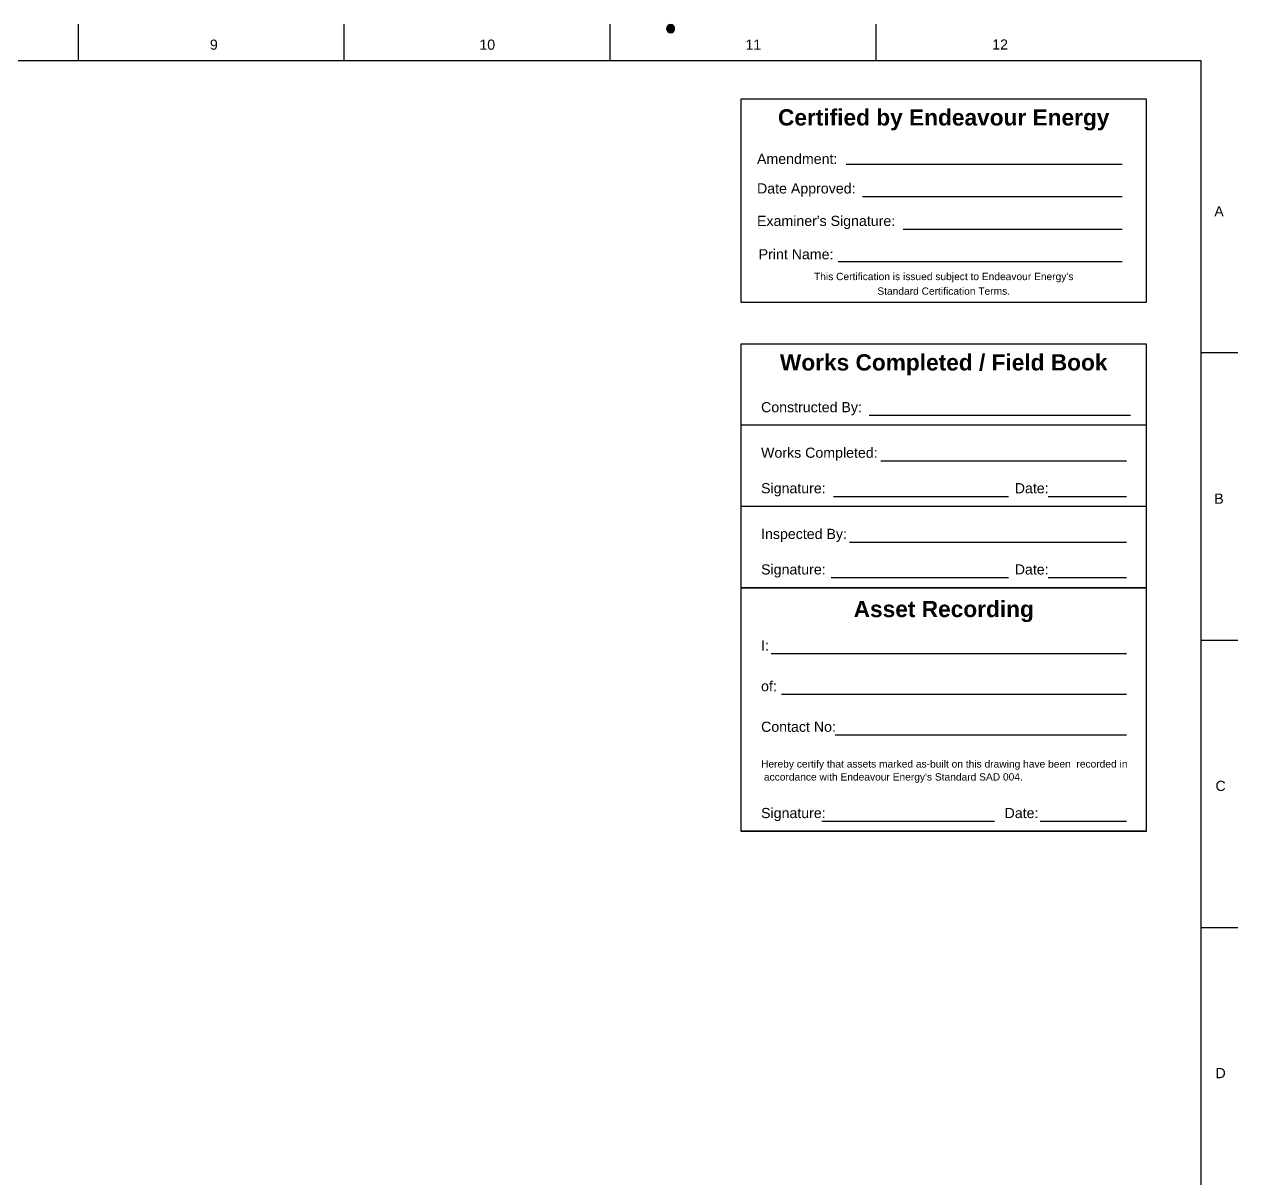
# Paper-space layout '3' of a CAD drawing. Header units: metres, sheet in millimetres. Extents: x -9 to 824, y -9 to 577.
# Drawn here: x 525.4 to 824.4, y 293.1 to 577.4 of the extents above; entities that cross this region are included whole.
import ezdxf
from ezdxf.enums import TextEntityAlignment as Align

# ---------------------------------------------------------------- set-up
doc = ezdxf.new("R2010")
doc.units = ezdxf.units.M
doc.layers.get('0').update_dxf_attribs({"color": 6})
doc.layers.add('Notes', color=7, linetype='Continuous')
doc.layers.add('SupportsOH_SP_TR_HV_LV_SL_EXT', color=7, linetype='Continuous')
doc.styles.add('ARIAL', font='arial.ttf', dxfattribs={"height": 2})
doc.styles.add('POLE_LABEL', font='arial.ttf', dxfattribs={"height": 2})
doc.styles.get("Standard").update_dxf_attribs({"font": 'arial.ttf'})

# ---------------------------------------------------------------- blocks, each defined once
blk = doc.blocks.new('A1_FRAME_TITLE')
at = {"layer": 'Notes'}
for p, q in [((547.7, 574.39), (547.7, 583.39)), ((613.21, 574.39), (613.21, 583.39)), ((678.72, 574.39), (678.72, 583.39)), ((744.23, 574.39), (744.23, 583.39)), ((824.37, 5.97), (824.37, 574.39)), ((833.35, 502.43), (824.35, 502.43)), ((824.37, 431.68), (833.35, 431.68)), ((824.35, 360.93), (833.35, 360.93))]:
    blk.add_line(p, q, dxfattribs=at)
at = {"layer": 'Notes', "flags": 128}
blk.add_lwpolyline([(824.37, 574.39), (149.5, 574.39)], dxfattribs=at)
at = {"layer": 'Notes', "style": 'ARIAL'}
for s, p in [('9', (580.11, 577.12)), ('10', (646.5, 577.12)), ('11', (712.06, 577.12)), ('12', (772.87, 577.16)), ('A', (827.58, 536.06)), ('B', (827.58, 465.31)), ('C', (827.87, 394.56)), ('D', (827.87, 323.81))]:
    blk.add_text(s, height=2.5, dxfattribs=at).set_placement(p)
at = {"layer": 'Notes', "style": 'ARIAL', "flags": 8}
blk.add_attdef('VERSION_NO', text='', height=1.5, rotation=90, dxfattribs=at).set_placement((281.75, 40.04), align=Align.MIDDLE_CENTER)
at = {"layer": 'Notes', "style": 'ARIAL'}
for tag, p in [('CAP_NO', (496.37, 44.97)), ('IE_NUM', (496.37, 38.97)), ('REF_1', (341.87, 32.97)), ('GEN_WO', (427.37, 32.97)), ('HV_SWITCH', (496.37, 32.97)), ('REF_2', (341.87, 26.97)), ('OH_WO', (427.37, 26.97)), ('UBD_REF', (496.37, 26.97)), ('REF_3', (341.87, 20.97)), ('UG_WO', (427.37, 20.97)), ('GIS_MAP_No', (496.37, 20.97)), ('REF_4', (341.87, 14.97)), ('SUB_WO', (427.37, 14.97)), ('HV_OP_DIAG', (496.37, 14.97)), ('LGA', (496.37, 8.97))]:
    blk.add_attdef(tag, text='', height=2.5, dxfattribs=at).set_placement(p, align=Align.MIDDLE_LEFT)
for tag, height, p in [('T1', 4, (679.37, 41.13)), ('T2', 4, (679.37, 35.13)), ('REF_No_1', 2.5, (326.87, 32.97)), ('T3', 4, (679.37, 29.13)), ('REF_No_2', 2.5, (326.87, 26.97)), ('DRAWN', 2.5, (561.87, 25.97)), ('T4', 4, (679.37, 23.13)), ('NUM', 8, (791.37, 20.97)), ('REV', 8, (819.37, 20.97)), ('REF_No_3', 2.5, (326.87, 20.97)), ('DATE', 2.5, (561.87, 17.97)), ('T5', 4, (679.37, 17.13)), ('REF_No_4', 2.5, (326.87, 14.97)), ('T6', 4, (679.37, 11.13)), ('CHD', 2.5, (561.87, 9.97)), ('DESIGN', 2.5, (601.87, 9.97)), ('NS', 2.5, (789.8, 8.94)), ('SHTS', 2.5, (804.81, 8.95))]:
    blk.add_attdef(tag, text='', height=height, dxfattribs=at).set_placement(p, align=Align.MIDDLE_CENTER)
blk.add_attdef('scale', text='', height=2.5, dxfattribs=at).set_placement((560.29, 33.27), align=Align.CENTER)
blk.add_attdef('ExportID', (9.08, 2.39), '', height=2.5, dxfattribs=at)
at = {"layer": 'Notes', "style": 'ARIAL', "flags": 1}
for tag, p, height in [('ProjectType', (14.17, -26.8), 2.5), ('ProjectNumber', (23.56, -26.82), 0.1), ('DrawingNumber', (35.51, -26.8), 0.1), ('ProjectDescription', (47.56, -26.83), 0.1), ('ExportDate', (60.28, -26.79), 2.5), ('ExportUserName', (69.15, -26.8), 2.5), ('DesignerCompanyName', (81.48, -26.79), 2.5), ('ExportAreaOfInterest', (97.1, -26.81), 2.5), ('GIS_SUCCESS', (112, -26.78), 2.5), ('CAD_SUCCESS', (121.79, -26.78), 2.5), ('DEPOTCODE', (132.11, -26.88), 2.5), ('ExportCategories', (140.08, -26.8), 2.5), ('Comments', (154.38, -26.88), 2.5)]:
    blk.add_attdef(tag, p, '', height=height, dxfattribs=at)
blk = doc.blocks.new('POLE_EXT')
blk.add_hatch(color=256).paths.add_polyline_path([(-1, 0, 1), (1, 0, 1)])
blk.add_lwpolyline([(-1, 0, 1), (1, 0, 1)], format="xyb", close=True)
at = {"flags": 8}
blk.add_attdef('pNumber', text='', height=2, dxfattribs=at).set_placement((2.5, 2.5), align=Align.MIDDLE_CENTER)
at = {"style": 'POLE_LABEL', "flags": 9}
for tag, p in [('STRUCTURE_PLANT_NUMBER', (1.35, 0.03)), ('STREET_CODE', (1.35, -0.2))]:
    blk.add_attdef(tag, text='', height=0.2, dxfattribs=at).set_placement(p, align=Align.MIDDLE_LEFT)
at = {"flags": 9}
for tag, p in [('OWNED_BY', (1.35, -0.4)), ('SPECIAL_USE', (1.35, -0.8)), ('STATE', (1.35, -1)), ('cLV', (1.35, -1.4)), ('hDepth', (1.35, -1.6)), ('hDia', (1.35, -1.8)), ('cHV', (1.35, -2)), ('PARENT', (1.35, -0.6)), ('USAGE', (1.35, -1.2)), ('LBRACKET', (1.35, -2.2)), ('LExisting', (1.35, -2.4)), ('LANTNUMBER', (1.35, -2.6)), ('LOther', (1.35, -2.8)), ('LRemove', (1.35, -3)), ('cLinedev', (1.35, -3.4)), ('pExisting', (1.35, -3.8)), ('pFooting', (1.35, -4.4)), ('pNew', (1.35, -4.6)), ('pRelocate', (1.35, -5)), ('pRemove', (1.35, -5.2)), ('pReplace', (1.35, -5.4)), ('pStay', (1.35, -5.6)), ('pType', (1.35, -5.8)), ('cspan', (1.35, -6)), ('LEGEND', (1.35, -3.2)), ('LOCATION', (1.35, -3.6)), ('PFNUMBER', (1.35, -4)), ('NEWPFNUMBER', (1.35, -4.2)), ('STREETNAME', (1.35, -6.2)), ('SUBURB', (1.35, -6.4)), ('OPERATED_BY', (1.36, -7.01)), ('NOTES', (1.35, -6.6)), ('MAINTAINED_BY', (1.36, -6.81))]:
    blk.add_attdef(tag, text='', height=0.2, dxfattribs=at).set_placement(p, align=Align.MIDDLE_LEFT)
at = {"flags": 1}
blk.add_attdef('Z', (1.35, -7.33), '', height=0.2, dxfattribs=at)
blk = doc.blocks.new('Works As Completed  Field Recording')
at = {"layer": 'Notes', "lineweight": -3}
for p, q in [((31.61, 102.5), (96, 102.5)), ((34.52, 91.25), (95, 91.25)), ((22.83, 82.5), (66, 82.5)), ((75.75, 82.5), (95, 82.5)), ((26.82, 71.25), (95, 71.25)), ((22.24, 62.5), (66, 62.5)), ((75.75, 62.5), (95, 62.5)), ((7.5, 43.75), (95, 43.75)), ((10, 33.75), (95, 33.75)), ((23.25, 23.75), (95, 23.75)), ((20, 2.5), (62.5, 2.5)), ((73.75, 2.5), (95, 2.5))]:
    blk.add_line(p, q, dxfattribs=at)
at = {"layer": 'Notes'}
for p, q in [((100, 100), (0, 100)), ((100, 80), (0, 80)), ((100, 60), (0, 60)), ((100, 0), (0, 0))]:
    blk.add_line(p, q, dxfattribs=at)
for points in [[(0, 60), (100, 60), (100, 120), (0, 120)], [(0, 0), (100, 0), (100, 60), (0, 60)]]:
    blk.add_lwpolyline(points, close=True, dxfattribs=at)
at = {"layer": 'Notes', "ltscale": 10}
for s, p in [('Works Completed:', (5, 91.25)), ('Signature:', (5, 82.5)), ('Date:', (67.5, 82.5)), ('Inspected By:', (5, 71.25)), ('Signature:', (5, 62.5)), ('Date:', (67.5, 62.5)), ('I:', (5, 43.75)), ('of:', (5, 33.75)), ('Contact No:', (5, 23.75)), ('Signature:', (5, 2.5)), ('Date:', (65, 2.5))]:
    blk.add_text(s, height=2.5, dxfattribs=at).set_placement(p, align=Align.BOTTOM_LEFT)
at = {"layer": 'Notes', "ltscale": 10, "char_height": 4, "attachment_point": 2}
for s, insert in [('{\\fArial|b1|i0|c0|p34;Works Completed / Field Book}', (50, 117.5)), ('{\\fArial|b1|i0|c0|p34;Asset Recording}', (50.01, 56.75))]:
    blk.add_mtext(s, dxfattribs=dict(at, insert=insert))
at = {"layer": 'Notes', "ltscale": 10, "insert": (5, 102.46), "char_height": 2.5, "width": 24.8465, "attachment_point": 7}
blk.add_mtext('Constructed By:', dxfattribs=at)
at = {"layer": 'Notes', "insert": (5, 17.5), "char_height": 2, "attachment_point": 1}
blk.add_mtext("{\\H0.9x;Hereby certify that assets marked as-built on this drawing have been  recorded in\\P accordance with Endeavour Energy's Standard SAD 004}.", dxfattribs=at)
blk = doc.blocks.new('Certfied by Endeavour Energy')
at = {"layer": 'Notes', "lineweight": -3}
for p, q in [((26, 34), (94, 34)), ((30, 26), (94, 26)), ((40, 18), (94, 18)), ((24, 10), (94, 10))]:
    blk.add_line(p, q, dxfattribs=at)
at = {"layer": 'Notes'}
blk.add_lwpolyline([(0, 0), (100, 0), (100, 50), (0, 50)], close=True, dxfattribs=at)
at = {"layer": 'Notes', "ltscale": 10, "insert": (50, 47.5), "char_height": 4, "attachment_point": 2}
blk.add_mtext('{\\fArial|b1|i0|c0|p34;Certified by Endeavour Energy}', dxfattribs=at)
at = {"layer": 'Notes', "char_height": 2.5, "attachment_point": 7}
for s, insert, width in [('Amendment:', (4, 34), 19.80559345), ('Date Approved:', (4, 26), 32), ("Examiner's Signature:", (4, 18), 50), ('Print Name:', (4.403783, 10.5), 23.596217)]:
    blk.add_mtext(s, dxfattribs=dict(at, insert=insert, width=width))
at = {"layer": 'Notes', "lineweight": -3, "insert": (50, 4.5), "char_height": 1.8, "attachment_point": 5, "line_spacing_factor": 1.2}
blk.add_mtext("This Certification is issued subject to Endeavour Energy's \\PStandard Certification Terms.", dxfattribs=at)

psp = doc.layouts.new('3')

# ---------------------------------------------------------------- block references
at = {"layer": 'Notes'}
for name, p in [('A1_FRAME_TITLE', (-8.92, -5.97)), ('Certfied by Endeavour Energy', (701.99, 508.99)), ('Works As Completed  Field Recording', (701.99, 378.65))]:
    psp.add_blockref(name, p, dxfattribs=at)
at = {"layer": 'SupportsOH_SP_TR_HV_LV_SL_EXT'}
psp.add_blockref('POLE_EXT', (684.7, 576.34), dxfattribs=at)

doc.saveas('drawing.dxf')
